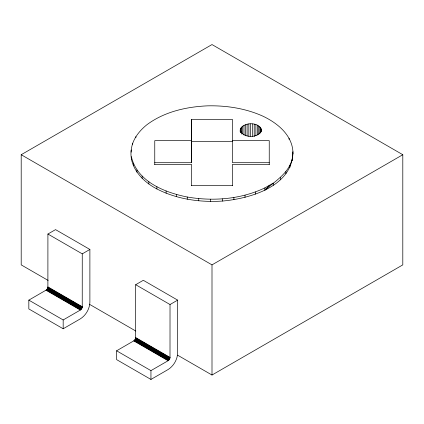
<?xml version="1.0" encoding="UTF-8"?>
<svg xmlns="http://www.w3.org/2000/svg" width="424" height="424" viewBox="0 0 424 424"><rect width="100%" height="100%" fill="white"/><g stroke="black" fill="none" stroke-linecap="round" stroke-linejoin="round"><path stroke-width="0.64" d="M154.76 162.705L191.494 162.705L191.494 141.499L232.506 141.499M269.24 162.705L232.506 162.705L232.506 119.467L191.494 119.467L191.494 140.673L154.76 140.673L154.76 164.682M261.523 129.68C259.806 138.611 242.353 138.648 240.207 129.94C242.756 121.397 260.569 121.566 261.523 130.974M47.891 287.265L47.912 234.032L55.544 229.623L89.888 249.455L89.888 302.328C89.618 308.911 85.913 315.329 80.348 318.853L63.176 328.77L28.832 308.937L28.832 300.128L46.301 290.011L47.355 288.786L47.891 287.265L82.235 307.093L81.7 308.619L80.348 310.039L63.176 319.956L28.832 300.128M82.235 307.093L82.256 253.859L47.912 234.032M135.659 337.939L135.68 284.705L143.312 280.296L177.656 300.128L177.656 353.001C177.386 359.584 173.681 366.002 168.116 369.527L150.944 379.438L116.6 359.61L116.6 350.796L134.069 340.684L135.124 339.46L135.659 337.939L170.003 357.766L169.468 359.287L168.116 360.713L150.944 370.629L116.6 350.796M170.003 357.766L170.024 304.533L135.68 284.705M131.17 149.953C129.034 167.347 142.522 181.509 156.891 188.95C176.935 199.291 199.99 202.492 222.319 201.071C250.388 198.554 292.91 186.385 292.936 151.66C291.887 134.609 276.999 122.775 262.636 116.049C245.401 108.332 226.358 105.422 207.569 105.846C186.295 106.779 164.401 111.756 147.038 124.63C138.616 131.339 131.202 140.948 131.17 152.158M292.29 160.675L292.936 151.66M273.268 185.262L273.268 183.062L264.91 187.885L264.91 190.09C275.409 180.979 289.025 173.109 292.29 158.475M264.91 190.09L269.24 185.564M48.129 280.423L21.2 264.878L21.2 154.718L212 44.562L402.8 154.718L402.8 264.878L212 375.033L177.624 355.185M82.256 253.859L89.888 249.455M21.2 154.718L212 264.873L402.8 154.718M170.024 304.533L177.656 300.128M131.387 158.979L131.387 156.774C137.191 181.684 164.703 192.47 187.265 197.017C213.256 201.49 240.912 199.307 264.91 187.885M232.506 140.673L269.24 140.673L269.24 164.682M154.76 164.353L191.494 164.353L191.494 185.739M269.24 164.353L232.506 164.353L232.506 185.739M191.494 185.564L232.506 185.564M89.385 304.241L135.797 331.038M47.912 286.91L82.256 306.738M135.68 337.578L170.024 357.411M47.817 287.642L82.161 307.469M135.585 338.315L169.929 358.142M47.705 288.029L82.049 307.856M135.473 338.702L169.817 358.529M47.546 288.415L81.89 308.243M135.314 339.083L169.658 358.916M47.355 288.786L81.7 308.619M135.124 339.46L169.468 359.287M47.128 289.147L81.472 308.974M134.896 339.815L169.24 359.647M46.868 289.47L81.212 309.303M134.636 340.143L168.98 359.971M46.592 289.762L80.936 309.594M134.36 340.435L168.704 360.268M46.301 290.011L80.645 309.843M134.069 340.684L168.413 360.511M46.004 290.212L80.348 310.039M133.772 340.885L168.116 360.713M292.74 152.629L292.936 153.864M289.931 165.159L289.931 167.363M289.078 138.235L289.078 139.337M285.909 171.577L285.909 173.776M280.317 177.587L280.317 179.787M261.253 128.647L261.253 131.885M260.686 127.651L260.686 132.839M259.838 126.728L259.838 133.857M258.73 125.902L258.73 134.328M257.4 125.197L257.4 134.917M255.879 124.63L255.879 135.648M255.423 191.955L255.423 194.16M254.214 124.221L254.214 136.533M252.455 123.978L252.455 136.29M250.648 123.914L250.648 136.226M248.846 124.025L248.846 136.337M247.107 124.306L247.107 135.972M245.475 124.757L245.475 135.775M245.014 195.188L245.014 197.388M243.996 125.361L243.996 135.081M242.719 126.098L242.719 133.878M241.669 126.951L241.669 134.079M240.89 127.894L240.89 132.431M240.397 128.901L240.397 132.14M240.323 130.984L240.323 132.277M240.207 129.94L240.207 131.885M233.9 197.505L233.9 199.709M222.319 198.867L222.319 201.071M212 264.873L212 375.033M210.521 199.243L210.521 201.448M198.755 198.618L198.755 200.822M191.494 119.467L191.494 162.705M187.265 197.017L187.265 199.216M176.31 194.462L176.31 196.667M166.107 191.012L166.107 193.217M156.891 186.746L156.891 188.95M150.944 370.629L150.944 379.438M148.845 181.748L148.845 183.952M142.141 176.13L142.141 178.329M136.931 170.003L136.931 172.208M135.876 136.618L135.876 137.721M133.322 163.505L133.322 165.71M132.68 143.185L132.68 144.287M63.176 319.956L63.176 328.77"/></g></svg>
